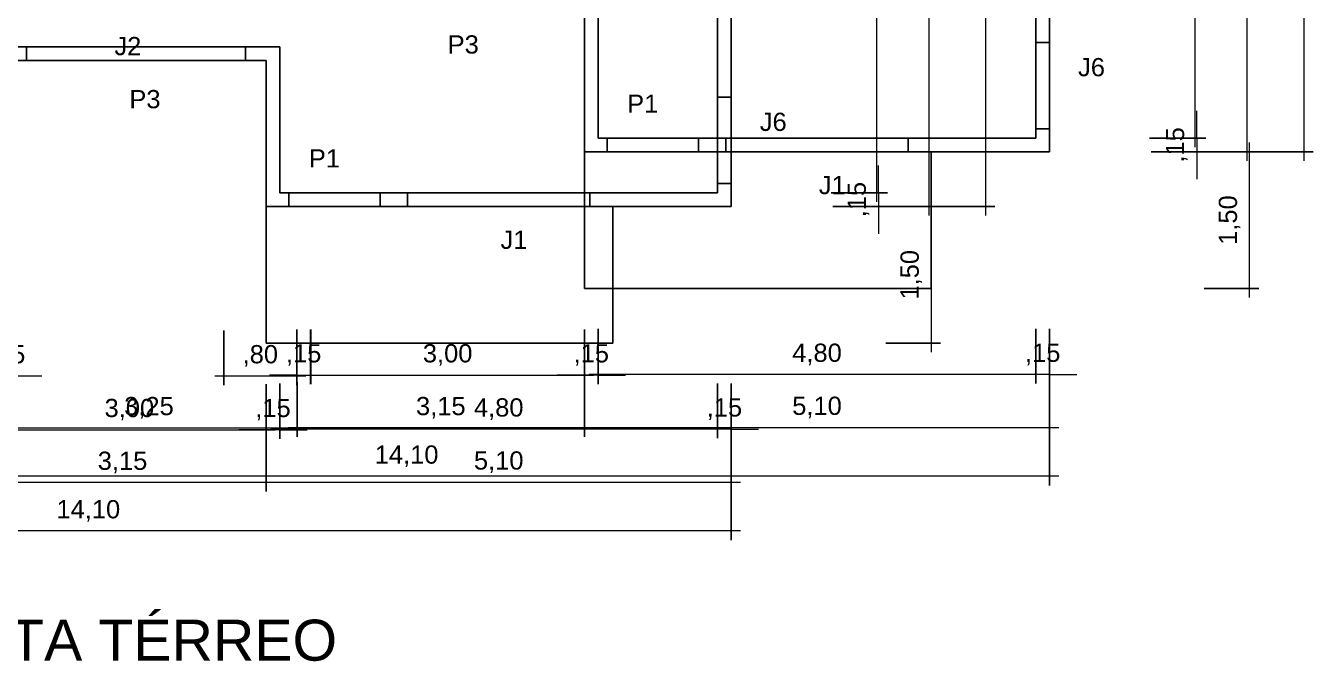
# Model space of a CAD drawing. Header units: metres. Extents: x -81278067020 to 164, y -22607194416 to 57.
# Drawn here: x -81278031.69238 to -81278031.67826, y -22607171.06216 to -22607171.05519 of the extents above; entities that cross this region are included whole.
import ezdxf
from ezdxf.enums import TextEntityAlignment as Align

# ---------------------------------------------------------------- set-up
doc = ezdxf.new("R2010")
doc.units = ezdxf.units.M
doc.header["$LTSCALE"] = 0.25
doc.linetypes.add('DIVIDE', pattern=[31.75, 12.7, -6.35, 0, -6.35, 0, -6.35])
for name, color, linetype in [('ARQ_ALV CT', 5, 'Continuous'), ('ARQ_PISO', 1, 'Continuous'), ('ARQ_PROJ SUP', 1, 'DIVIDE'), ('ARQ_SIMB 01', 1, 'Continuous'), ('SIMB_TXT', 1, 'Continuous')]:
    doc.layers.add(name, color=color, linetype=linetype)
doc.layers.add('ARQ_COTA_AZUL', color=5, linetype='Continuous', lineweight=20, true_color=0x0000ff)
doc.styles.add('cota', font='arial.ttf')
doc.styles.add('SIMB', font='arial.ttf')
doc.dimstyles.new('Info 01 - annot', dxfattribs={"dimtxt": 2, "dimasz": 3, "dimexe": 1, "dimexo": 1, "dimgap": 1, "dimtad": 1, "dimzin": 4, "dimtxsty": 'cota', "dimblk": 'DOTSMALL', "dimcen": 2, "dimdle": 1, "dimclrd": 256, "dimclre": 256, "dimclrt": 1, "dimazin": 2, "dimtfac": 0.09, "dimtix": 1, "dimtmove": 2, "dimatfit": 2, "dimfxl": 5, "dimfxlon": 1, "dimtolj": 1, "dimtzin": 4, "dimlwd": -1, "dimarcsym": 1})

# ---------------------------------------------------------------- blocks, each defined once
blk = doc.blocks.new('COD_ESQ')
at = {"layer": 'SIMB_TXT', "style": 'SIMB'}
blk.add_attdef('CDESQ', text='', height=2, dxfattribs=at).set_placement((0, 0), align=Align.MIDDLE_CENTER)
blk = doc.blocks.new('_DotSmall')
at = {"color": 0, "linetype": 'ByBlock', "const_width": 0.5}
blk.add_lwpolyline([(-0.0625, 0, 1), (0.0625, 0, 1)], format="xyb", close=True, dxfattribs=at)
blk = doc.blocks.new('*D229')
at = {"layer": 'ARQ_COTA_AZUL', "lineweight": -2, "transparency": 16777216}
for p, q in [((-81278067.052577, -22607194.435856), (-81278067.052577, -22607194.436456)), ((-81278067.038477, -22607194.435856), (-81278067.038477, -22607194.436456))]:
    blk.add_line(p, q, dxfattribs=at)
at = {"layer": 'ARQ_COTA_AZUL', "transparency": 16777216}
blk.add_line((-81278067.038377, -22607194.436356), (-81278067.052677, -22607194.436356), dxfattribs=at)
at = {"layer": 'ARQ_COTA_AZUL', "transparency": 16777216, "xscale": 0.3, "yscale": 0.3, "zscale": 0.3, "rotation": 180}
blk.add_blockref('_DotSmall', (-81278067052.576691, -22607194436.356159), dxfattribs=at)
at = {"layer": 'ARQ_COTA_AZUL', "transparency": 16777216, "xscale": 0.3, "yscale": 0.3, "zscale": 0.3}
blk.add_blockref('_DotSmall', (-81278067038.4767, -22607194436.356159), dxfattribs=at)
at = {"layer": 'ARQ_COTA_AZUL', "color": 1, "transparency": 16777216, "insert": (-81278067.045527, -22607194.436136), "char_height": 0.0002, "attachment_point": 5, "style": 'cota'}
blk.add_mtext('\\A1;14,10', dxfattribs=at)
blk = doc.blocks.new('*D232')
at = {"layer": 'ARQ_COTA_AZUL', "lineweight": -2, "transparency": 16777216}
for p, q in [((-81278067.046727, -22607194.435324), (-81278067.046727, -22607194.435924)), ((-81278067.043577, -22607194.435324), (-81278067.043577, -22607194.435924))]:
    blk.add_line(p, q, dxfattribs=at)
at = {"layer": 'ARQ_COTA_AZUL', "transparency": 16777216}
blk.add_line((-81278067.043477, -22607194.435824), (-81278067.046827, -22607194.435824), dxfattribs=at)
at = {"layer": 'ARQ_COTA_AZUL', "transparency": 16777216, "xscale": 0.3, "yscale": 0.3, "zscale": 0.3, "rotation": 180}
blk.add_blockref('_DotSmall', (-81278067046.7267, -22607194435.823841), dxfattribs=at)
at = {"layer": 'ARQ_COTA_AZUL', "transparency": 16777216, "xscale": 0.3, "yscale": 0.3, "zscale": 0.3}
blk.add_blockref('_DotSmall', (-81278067043.576691, -22607194435.823841), dxfattribs=at)
at = {"layer": 'ARQ_COTA_AZUL', "color": 1, "transparency": 16777216, "insert": (-81278067.045152, -22607194.435604), "char_height": 0.0002, "attachment_point": 5, "style": 'cota'}
blk.add_mtext('\\A1;3,15', dxfattribs=at)
blk = doc.blocks.new('*D233')
at = {"layer": 'ARQ_COTA_AZUL', "lineweight": -2, "transparency": 16777216}
for p, q in [((-81278067.043577, -22607194.435321), (-81278067.043577, -22607194.435921)), ((-81278067.038477, -22607194.435321), (-81278067.038477, -22607194.435921))]:
    blk.add_line(p, q, dxfattribs=at)
at = {"layer": 'ARQ_COTA_AZUL', "transparency": 16777216}
blk.add_line((-81278067.043677, -22607194.435821), (-81278067.038377, -22607194.435821), dxfattribs=at)
at = {"layer": 'ARQ_COTA_AZUL', "transparency": 16777216, "xscale": 0.3, "yscale": 0.3, "zscale": 0.3, "rotation": 180}
blk.add_blockref('_DotSmall', (-81278067043.576691, -22607194435.821461), dxfattribs=at)
at = {"layer": 'ARQ_COTA_AZUL', "transparency": 16777216, "xscale": 0.3, "yscale": 0.3, "zscale": 0.3}
blk.add_blockref('_DotSmall', (-81278067038.4767, -22607194435.821461), dxfattribs=at)
at = {"layer": 'ARQ_COTA_AZUL', "color": 1, "transparency": 16777216, "insert": (-81278067.041027, -22607194.435601), "char_height": 0.0002, "attachment_point": 5, "style": 'cota'}
blk.add_mtext('\\A1;5,10', dxfattribs=at)
blk = doc.blocks.new('*D234')
at = {"layer": 'ARQ_COTA_AZUL', "lineweight": -2, "transparency": 16777216}
for p, q in [((-81278067.038627, -22607194.434739), (-81278067.038627, -22607194.435339)), ((-81278067.038477, -22607194.434739), (-81278067.038477, -22607194.435339))]:
    blk.add_line(p, q, dxfattribs=at)
at = {"layer": 'ARQ_COTA_AZUL', "transparency": 16777216}
for p, q in [((-81278067.038627, -22607194.435239), (-81278067.038927, -22607194.435239)), ((-81278067.038477, -22607194.435239), (-81278067.038627, -22607194.435239)), ((-81278067.038477, -22607194.435239), (-81278067.038177, -22607194.435239))]:
    blk.add_line(p, q, dxfattribs=at)
at = {"layer": 'ARQ_COTA_AZUL', "transparency": 16777216, "xscale": 0.3, "yscale": 0.3, "zscale": 0.3}
blk.add_blockref('_DotSmall', (-81278067038.626694, -22607194435.238869), dxfattribs=at)
at = {"layer": 'ARQ_COTA_AZUL', "transparency": 16777216, "xscale": 0.3, "yscale": 0.3, "zscale": 0.3, "rotation": 180}
blk.add_blockref('_DotSmall', (-81278067038.4767, -22607194435.238869), dxfattribs=at)
at = {"layer": 'ARQ_COTA_AZUL', "color": 1, "transparency": 16777216, "insert": (-81278067.038552, -22607194.435019), "char_height": 0.0002, "attachment_point": 5, "style": 'cota'}
blk.add_mtext('\\A1;,15', dxfattribs=at)
blk = doc.blocks.new('*D235')
at = {"layer": 'ARQ_COTA_AZUL', "lineweight": -2, "transparency": 16777216}
for p, q in [((-81278067.043427, -22607194.434739), (-81278067.043427, -22607194.435339)), ((-81278067.038627, -22607194.434739), (-81278067.038627, -22607194.435339))]:
    blk.add_line(p, q, dxfattribs=at)
at = {"layer": 'ARQ_COTA_AZUL', "transparency": 16777216}
blk.add_line((-81278067.038527, -22607194.435239), (-81278067.043527, -22607194.435239), dxfattribs=at)
at = {"layer": 'ARQ_COTA_AZUL', "transparency": 16777216, "xscale": 0.3, "yscale": 0.3, "zscale": 0.3, "rotation": 180}
blk.add_blockref('_DotSmall', (-81278067043.426697, -22607194435.2388), dxfattribs=at)
at = {"layer": 'ARQ_COTA_AZUL', "transparency": 16777216, "xscale": 0.3, "yscale": 0.3, "zscale": 0.3}
blk.add_blockref('_DotSmall', (-81278067038.626694, -22607194435.2388), dxfattribs=at)
at = {"layer": 'ARQ_COTA_AZUL', "color": 1, "transparency": 16777216, "insert": (-81278067.041027, -22607194.435019), "char_height": 0.0002, "attachment_point": 5, "style": 'cota'}
blk.add_mtext('\\A1;4,80', dxfattribs=at)
blk = doc.blocks.new('*D236')
at = {"layer": 'ARQ_COTA_AZUL', "lineweight": -2, "transparency": 16777216}
for p, q in [((-81278067.043577, -22607194.434746), (-81278067.043577, -22607194.435346)), ((-81278067.043427, -22607194.434746), (-81278067.043427, -22607194.435346))]:
    blk.add_line(p, q, dxfattribs=at)
at = {"layer": 'ARQ_COTA_AZUL', "transparency": 16777216}
for p, q in [((-81278067.043577, -22607194.435246), (-81278067.043877, -22607194.435246)), ((-81278067.043427, -22607194.435246), (-81278067.043577, -22607194.435246)), ((-81278067.043427, -22607194.435246), (-81278067.043127, -22607194.435246))]:
    blk.add_line(p, q, dxfattribs=at)
at = {"layer": 'ARQ_COTA_AZUL', "transparency": 16777216, "xscale": 0.3, "yscale": 0.3, "zscale": 0.3}
blk.add_blockref('_DotSmall', (-81278067043.576691, -22607194435.245689), dxfattribs=at)
at = {"layer": 'ARQ_COTA_AZUL', "transparency": 16777216, "xscale": 0.3, "yscale": 0.3, "zscale": 0.3, "rotation": 180}
blk.add_blockref('_DotSmall', (-81278067043.426697, -22607194435.245689), dxfattribs=at)
at = {"layer": 'ARQ_COTA_AZUL', "color": 1, "transparency": 16777216, "insert": (-81278067.043502, -22607194.435025), "char_height": 0.0002, "attachment_point": 5, "style": 'cota'}
blk.add_mtext('\\A1;,15', dxfattribs=at)
blk = doc.blocks.new('*D237')
at = {"layer": 'ARQ_COTA_AZUL', "lineweight": -2, "transparency": 16777216}
for p, q in [((-81278067.046577, -22607194.434746), (-81278067.046577, -22607194.435346)), ((-81278067.043577, -22607194.434746), (-81278067.043577, -22607194.435346))]:
    blk.add_line(p, q, dxfattribs=at)
at = {"layer": 'ARQ_COTA_AZUL', "transparency": 16777216}
blk.add_line((-81278067.046677, -22607194.435246), (-81278067.043477, -22607194.435246), dxfattribs=at)
at = {"layer": 'ARQ_COTA_AZUL', "transparency": 16777216, "xscale": 0.3, "yscale": 0.3, "zscale": 0.3, "rotation": 180}
blk.add_blockref('_DotSmall', (-81278067046.576691, -22607194435.245689), dxfattribs=at)
at = {"layer": 'ARQ_COTA_AZUL', "transparency": 16777216, "xscale": 0.3, "yscale": 0.3, "zscale": 0.3}
blk.add_blockref('_DotSmall', (-81278067043.576691, -22607194435.245689), dxfattribs=at)
at = {"layer": 'ARQ_COTA_AZUL', "color": 1, "transparency": 16777216, "insert": (-81278067.045077, -22607194.435025), "char_height": 0.0002, "attachment_point": 5, "style": 'cota'}
blk.add_mtext('\\A1;3,00', dxfattribs=at)
blk = doc.blocks.new('*D242')
at = {"layer": 'ARQ_COTA_AZUL', "lineweight": -2, "transparency": 16777216}
for p, q in [((-81278067.036783, -22607194.432795), (-81278067.036183, -22607194.432795)), ((-81278067.036783, -22607194.434295), (-81278067.036183, -22607194.434295))]:
    blk.add_line(p, q, dxfattribs=at)
at = {"layer": 'ARQ_COTA_AZUL', "transparency": 16777216}
blk.add_line((-81278067.036283, -22607194.434395), (-81278067.036283, -22607194.432695), dxfattribs=at)
at = {"layer": 'ARQ_COTA_AZUL', "transparency": 16777216, "xscale": 0.3, "yscale": 0.3, "zscale": 0.3}
for p, rotation in [((-81278067036.283279, -22607194432.795231), 90), ((-81278067036.283279, -22607194434.295231), 270)]:
    blk.add_blockref('_DotSmall', p, dxfattribs=dict(at, rotation=rotation))
at = {"layer": 'ARQ_COTA_AZUL', "color": 1, "transparency": 16777216, "insert": (-81278067.036503, -22607194.433545), "char_height": 0.0002, "attachment_point": 5, "rotation": 90, "style": 'cota'}
blk.add_mtext('\\A1;1,50', dxfattribs=at)
blk = doc.blocks.new('*D243')
at = {"layer": 'ARQ_COTA_AZUL', "transparency": 16777216}
blk.add_line((-81278067.035686, -22607194.432895), (-81278067.035686, -22607194.424045), dxfattribs=at)
at = {"layer": 'ARQ_COTA_AZUL', "lineweight": -2, "transparency": 16777216}
for p, q in [((-81278067.036186, -22607194.424145), (-81278067.035586, -22607194.424145)), ((-81278067.036186, -22607194.432795), (-81278067.035586, -22607194.432795))]:
    blk.add_line(p, q, dxfattribs=at)
at = {"layer": 'ARQ_COTA_AZUL', "transparency": 16777216, "xscale": 0.3, "yscale": 0.3, "zscale": 0.3}
for p, rotation in [((-81278067035.685699, -22607194424.145229), 90), ((-81278067035.685699, -22607194432.795231), 270)]:
    blk.add_blockref('_DotSmall', p, dxfattribs=dict(at, rotation=rotation))
at = {"layer": 'ARQ_COTA_AZUL', "color": 1, "transparency": 16777216, "insert": (-81278067.035906, -22607194.42847), "char_height": 0.0002, "attachment_point": 5, "rotation": 90, "style": 'cota'}
blk.add_mtext('\\A1;8,65', dxfattribs=at)
blk = doc.blocks.new('*D244')
at = {"layer": 'ARQ_COTA_AZUL', "transparency": 16777216}
blk.add_line((-81278067.036309, -22607194.432895), (-81278067.036309, -22607194.427995), dxfattribs=at)
at = {"layer": 'ARQ_COTA_AZUL', "lineweight": -2, "transparency": 16777216}
for p, q in [((-81278067.036809, -22607194.428095), (-81278067.036209, -22607194.428095)), ((-81278067.036809, -22607194.432795), (-81278067.036209, -22607194.432795))]:
    blk.add_line(p, q, dxfattribs=at)
at = {"layer": 'ARQ_COTA_AZUL', "transparency": 16777216, "xscale": 0.3, "yscale": 0.3, "zscale": 0.3}
for p, rotation in [((-81278067036.30928, -22607194428.09523), 90), ((-81278067036.30928, -22607194432.795231), 270)]:
    blk.add_blockref('_DotSmall', p, dxfattribs=dict(at, rotation=rotation))
at = {"layer": 'ARQ_COTA_AZUL', "color": 1, "transparency": 16777216, "insert": (-81278067.036529, -22607194.430445), "char_height": 0.0002, "attachment_point": 5, "rotation": 90, "style": 'cota'}
blk.add_mtext('\\A1;4,70', dxfattribs=at)
blk = doc.blocks.new('*D246')
at = {"layer": 'ARQ_COTA_AZUL', "transparency": 16777216}
for p, q in [((-81278067.036863, -22607194.432645), (-81278067.036863, -22607194.432345)), ((-81278067.036863, -22607194.432645), (-81278067.036863, -22607194.432795)), ((-81278067.036863, -22607194.432795), (-81278067.036863, -22607194.433095))]:
    blk.add_line(p, q, dxfattribs=at)
at = {"layer": 'ARQ_COTA_AZUL', "lineweight": -2, "transparency": 16777216}
for p, q in [((-81278067.037363, -22607194.432645), (-81278067.036763, -22607194.432645)), ((-81278067.037363, -22607194.432795), (-81278067.036763, -22607194.432795))]:
    blk.add_line(p, q, dxfattribs=at)
at = {"layer": 'ARQ_COTA_AZUL', "transparency": 16777216, "xscale": 0.3, "yscale": 0.3, "zscale": 0.3}
for p, rotation in [((-81278067036.86319, -22607194432.645229), 270), ((-81278067036.86319, -22607194432.795231), 90)]:
    blk.add_blockref('_DotSmall', p, dxfattribs=dict(at, rotation=rotation))
at = {"layer": 'ARQ_COTA_AZUL', "color": 1, "transparency": 16777216, "insert": (-81278067.037083, -22607194.43272), "char_height": 0.0002, "attachment_point": 5, "rotation": 90, "style": 'cota'}
blk.add_mtext('\\A1;,15', dxfattribs=at)
blk = doc.blocks.new('*D247')
at = {"layer": 'ARQ_COTA_AZUL', "lineweight": -2, "transparency": 16777216}
for p, q in [((-81278067.037382, -22607194.428245), (-81278067.036782, -22607194.428245)), ((-81278067.037382, -22607194.432645), (-81278067.036782, -22607194.432645))]:
    blk.add_line(p, q, dxfattribs=at)
at = {"layer": 'ARQ_COTA_AZUL', "transparency": 16777216}
blk.add_line((-81278067.036882, -22607194.432745), (-81278067.036882, -22607194.428145), dxfattribs=at)
at = {"layer": 'ARQ_COTA_AZUL', "transparency": 16777216, "xscale": 0.3, "yscale": 0.3, "zscale": 0.3}
for p, rotation in [((-81278067036.882446, -22607194428.245232), 90), ((-81278067036.882446, -22607194432.645229), 270)]:
    blk.add_blockref('_DotSmall', p, dxfattribs=dict(at, rotation=rotation))
at = {"layer": 'ARQ_COTA_AZUL', "color": 1, "transparency": 16777216, "insert": (-81278067.037103, -22607194.430445), "char_height": 0.0002, "attachment_point": 5, "rotation": 90, "style": 'cota'}
blk.add_mtext('\\A1;4,40', dxfattribs=at)
blk = doc.blocks.new('*D285')
at = {"layer": 'ARQ_COTA_AZUL', "lineweight": -2, "transparency": 16777216}
for p, q in [((-81278067.049087, -22607194.435256), (-81278067.049087, -22607194.435856)), ((-81278067.034987, -22607194.435256), (-81278067.034987, -22607194.435856))]:
    blk.add_line(p, q, dxfattribs=at)
at = {"layer": 'ARQ_COTA_AZUL', "transparency": 16777216}
blk.add_line((-81278067.034887, -22607194.435756), (-81278067.049187, -22607194.435756), dxfattribs=at)
at = {"layer": 'ARQ_COTA_AZUL', "transparency": 16777216, "xscale": 0.3, "yscale": 0.3, "zscale": 0.3, "rotation": 180}
blk.add_blockref('_DotSmall', (-81278067049.086655, -22607194435.756161), dxfattribs=at)
at = {"layer": 'ARQ_COTA_AZUL', "transparency": 16777216, "xscale": 0.3, "yscale": 0.3, "zscale": 0.3}
blk.add_blockref('_DotSmall', (-81278067034.986664, -22607194435.756161), dxfattribs=at)
at = {"layer": 'ARQ_COTA_AZUL', "color": 1, "transparency": 16777216, "insert": (-81278067.042037, -22607194.435536), "char_height": 0.0002, "attachment_point": 5, "style": 'cota'}
blk.add_mtext('\\A1;14,10', dxfattribs=at)
blk = doc.blocks.new('*D287')
at = {"layer": 'ARQ_COTA_AZUL', "lineweight": -2, "transparency": 16777216}
for p, q in [((-81278067.046487, -22607194.434724), (-81278067.046487, -22607194.435324)), ((-81278067.043237, -22607194.434724), (-81278067.043237, -22607194.435324))]:
    blk.add_line(p, q, dxfattribs=at)
at = {"layer": 'ARQ_COTA_AZUL', "transparency": 16777216}
blk.add_line((-81278067.046587, -22607194.435224), (-81278067.043137, -22607194.435224), dxfattribs=at)
at = {"layer": 'ARQ_COTA_AZUL', "transparency": 16777216, "xscale": 0.3, "yscale": 0.3, "zscale": 0.3, "rotation": 180}
blk.add_blockref('_DotSmall', (-81278067046.486664, -22607194435.22385), dxfattribs=at)
at = {"layer": 'ARQ_COTA_AZUL', "transparency": 16777216, "xscale": 0.3, "yscale": 0.3, "zscale": 0.3}
blk.add_blockref('_DotSmall', (-81278067043.236664, -22607194435.22385), dxfattribs=at)
at = {"layer": 'ARQ_COTA_AZUL', "color": 1, "transparency": 16777216, "insert": (-81278067.044862, -22607194.435004), "char_height": 0.0002, "attachment_point": 5, "style": 'cota'}
blk.add_mtext('\\A1;3,25', dxfattribs=at)
blk = doc.blocks.new('*D288')
at = {"layer": 'ARQ_COTA_AZUL', "lineweight": -2, "transparency": 16777216}
for p, q in [((-81278067.043237, -22607194.434724), (-81278067.043237, -22607194.435324)), ((-81278067.040087, -22607194.434724), (-81278067.040087, -22607194.435324))]:
    blk.add_line(p, q, dxfattribs=at)
at = {"layer": 'ARQ_COTA_AZUL', "transparency": 16777216}
blk.add_line((-81278067.039987, -22607194.435224), (-81278067.043337, -22607194.435224), dxfattribs=at)
at = {"layer": 'ARQ_COTA_AZUL', "transparency": 16777216, "xscale": 0.3, "yscale": 0.3, "zscale": 0.3, "rotation": 180}
blk.add_blockref('_DotSmall', (-81278067043.236664, -22607194435.22385), dxfattribs=at)
at = {"layer": 'ARQ_COTA_AZUL', "transparency": 16777216, "xscale": 0.3, "yscale": 0.3, "zscale": 0.3}
blk.add_blockref('_DotSmall', (-81278067040.086655, -22607194435.22385), dxfattribs=at)
at = {"layer": 'ARQ_COTA_AZUL', "color": 1, "transparency": 16777216, "insert": (-81278067.041662, -22607194.435004), "char_height": 0.0002, "attachment_point": 5, "style": 'cota'}
blk.add_mtext('\\A1;3,15', dxfattribs=at)
blk = doc.blocks.new('*D289')
at = {"layer": 'ARQ_COTA_AZUL', "lineweight": -2, "transparency": 16777216}
for p, q in [((-81278067.040087, -22607194.434721), (-81278067.040087, -22607194.435321)), ((-81278067.034987, -22607194.434721), (-81278067.034987, -22607194.435321))]:
    blk.add_line(p, q, dxfattribs=at)
at = {"layer": 'ARQ_COTA_AZUL', "transparency": 16777216}
blk.add_line((-81278067.040187, -22607194.435221), (-81278067.034887, -22607194.435221), dxfattribs=at)
at = {"layer": 'ARQ_COTA_AZUL', "transparency": 16777216, "xscale": 0.3, "yscale": 0.3, "zscale": 0.3, "rotation": 180}
blk.add_blockref('_DotSmall', (-81278067040.086655, -22607194435.22147), dxfattribs=at)
at = {"layer": 'ARQ_COTA_AZUL', "transparency": 16777216, "xscale": 0.3, "yscale": 0.3, "zscale": 0.3}
blk.add_blockref('_DotSmall', (-81278067034.986664, -22607194435.22147), dxfattribs=at)
at = {"layer": 'ARQ_COTA_AZUL', "color": 1, "transparency": 16777216, "insert": (-81278067.037537, -22607194.435001), "char_height": 0.0002, "attachment_point": 5, "style": 'cota'}
blk.add_mtext('\\A1;5,10', dxfattribs=at)
blk = doc.blocks.new('*D290')
at = {"layer": 'ARQ_COTA_AZUL', "lineweight": -2, "transparency": 16777216}
for p, q in [((-81278067.035137, -22607194.434139), (-81278067.035137, -22607194.434739)), ((-81278067.034987, -22607194.434139), (-81278067.034987, -22607194.434739))]:
    blk.add_line(p, q, dxfattribs=at)
at = {"layer": 'ARQ_COTA_AZUL', "transparency": 16777216}
for p, q in [((-81278067.035137, -22607194.434639), (-81278067.035437, -22607194.434639)), ((-81278067.034987, -22607194.434639), (-81278067.035137, -22607194.434639)), ((-81278067.034987, -22607194.434639), (-81278067.034687, -22607194.434639))]:
    blk.add_line(p, q, dxfattribs=at)
at = {"layer": 'ARQ_COTA_AZUL', "transparency": 16777216, "xscale": 0.3, "yscale": 0.3, "zscale": 0.3}
blk.add_blockref('_DotSmall', (-81278067035.136658, -22607194434.63887), dxfattribs=at)
at = {"layer": 'ARQ_COTA_AZUL', "transparency": 16777216, "xscale": 0.3, "yscale": 0.3, "zscale": 0.3, "rotation": 180}
blk.add_blockref('_DotSmall', (-81278067034.986664, -22607194434.63887), dxfattribs=at)
at = {"layer": 'ARQ_COTA_AZUL', "color": 1, "transparency": 16777216, "insert": (-81278067.035062, -22607194.434419), "char_height": 0.0002, "attachment_point": 5, "style": 'cota'}
blk.add_mtext('\\A1;,15', dxfattribs=at)
blk = doc.blocks.new('*D291')
at = {"layer": 'ARQ_COTA_AZUL', "lineweight": -2, "transparency": 16777216}
for p, q in [((-81278067.039937, -22607194.434139), (-81278067.039937, -22607194.434739)), ((-81278067.035137, -22607194.434139), (-81278067.035137, -22607194.434739))]:
    blk.add_line(p, q, dxfattribs=at)
at = {"layer": 'ARQ_COTA_AZUL', "transparency": 16777216}
blk.add_line((-81278067.035037, -22607194.434639), (-81278067.040037, -22607194.434639), dxfattribs=at)
at = {"layer": 'ARQ_COTA_AZUL', "transparency": 16777216, "xscale": 0.3, "yscale": 0.3, "zscale": 0.3, "rotation": 180}
blk.add_blockref('_DotSmall', (-81278067039.936661, -22607194434.638809), dxfattribs=at)
at = {"layer": 'ARQ_COTA_AZUL', "transparency": 16777216, "xscale": 0.3, "yscale": 0.3, "zscale": 0.3}
blk.add_blockref('_DotSmall', (-81278067035.136658, -22607194434.638809), dxfattribs=at)
at = {"layer": 'ARQ_COTA_AZUL', "color": 1, "transparency": 16777216, "insert": (-81278067.037537, -22607194.434419), "char_height": 0.0002, "attachment_point": 5, "style": 'cota'}
blk.add_mtext('\\A1;4,80', dxfattribs=at)
blk = doc.blocks.new('*D292')
at = {"layer": 'ARQ_COTA_AZUL', "lineweight": -2, "transparency": 16777216}
for p, q in [((-81278067.040087, -22607194.434146), (-81278067.040087, -22607194.434746)), ((-81278067.039937, -22607194.434146), (-81278067.039937, -22607194.434746))]:
    blk.add_line(p, q, dxfattribs=at)
at = {"layer": 'ARQ_COTA_AZUL', "transparency": 16777216}
for p, q in [((-81278067.040087, -22607194.434646), (-81278067.040387, -22607194.434646)), ((-81278067.039937, -22607194.434646), (-81278067.040087, -22607194.434646)), ((-81278067.039937, -22607194.434646), (-81278067.039637, -22607194.434646))]:
    blk.add_line(p, q, dxfattribs=at)
at = {"layer": 'ARQ_COTA_AZUL', "transparency": 16777216, "xscale": 0.3, "yscale": 0.3, "zscale": 0.3}
blk.add_blockref('_DotSmall', (-81278067040.086655, -22607194434.645691), dxfattribs=at)
at = {"layer": 'ARQ_COTA_AZUL', "transparency": 16777216, "xscale": 0.3, "yscale": 0.3, "zscale": 0.3, "rotation": 180}
blk.add_blockref('_DotSmall', (-81278067039.936661, -22607194434.645691), dxfattribs=at)
at = {"layer": 'ARQ_COTA_AZUL', "color": 1, "transparency": 16777216, "insert": (-81278067.040012, -22607194.434425), "char_height": 0.0002, "attachment_point": 5, "style": 'cota'}
blk.add_mtext('\\A1;,15', dxfattribs=at)
blk = doc.blocks.new('*D293')
at = {"layer": 'ARQ_COTA_AZUL', "lineweight": -2, "transparency": 16777216}
for p, q in [((-81278067.043087, -22607194.434146), (-81278067.043087, -22607194.434746)), ((-81278067.040087, -22607194.434146), (-81278067.040087, -22607194.434746))]:
    blk.add_line(p, q, dxfattribs=at)
at = {"layer": 'ARQ_COTA_AZUL', "transparency": 16777216}
blk.add_line((-81278067.043187, -22607194.434646), (-81278067.039987, -22607194.434646), dxfattribs=at)
at = {"layer": 'ARQ_COTA_AZUL', "transparency": 16777216, "xscale": 0.3, "yscale": 0.3, "zscale": 0.3, "rotation": 180}
blk.add_blockref('_DotSmall', (-81278067043.086655, -22607194434.645691), dxfattribs=at)
at = {"layer": 'ARQ_COTA_AZUL', "transparency": 16777216, "xscale": 0.3, "yscale": 0.3, "zscale": 0.3}
blk.add_blockref('_DotSmall', (-81278067040.086655, -22607194434.645691), dxfattribs=at)
at = {"layer": 'ARQ_COTA_AZUL', "color": 1, "transparency": 16777216, "insert": (-81278067.041587, -22607194.434425), "char_height": 0.0002, "attachment_point": 5, "style": 'cota'}
blk.add_mtext('\\A1;3,00', dxfattribs=at)
blk = doc.blocks.new('*D294')
at = {"layer": 'ARQ_COTA_AZUL', "lineweight": -2, "transparency": 16777216}
for p, q in [((-81278067.043241, -22607194.434146), (-81278067.043241, -22607194.434746)), ((-81278067.043091, -22607194.434146), (-81278067.043091, -22607194.434746))]:
    blk.add_line(p, q, dxfattribs=at)
at = {"layer": 'ARQ_COTA_AZUL', "transparency": 16777216}
for p, q in [((-81278067.043241, -22607194.434646), (-81278067.043541, -22607194.434646)), ((-81278067.043241, -22607194.434646), (-81278067.043091, -22607194.434646)), ((-81278067.043091, -22607194.434646), (-81278067.042791, -22607194.434646))]:
    blk.add_line(p, q, dxfattribs=at)
at = {"layer": 'ARQ_COTA_AZUL', "transparency": 16777216, "xscale": 0.3, "yscale": 0.3, "zscale": 0.3}
blk.add_blockref('_DotSmall', (-81278067043.241043, -22607194434.645691), dxfattribs=at)
at = {"layer": 'ARQ_COTA_AZUL', "transparency": 16777216, "xscale": 0.3, "yscale": 0.3, "zscale": 0.3, "rotation": 180}
blk.add_blockref('_DotSmall', (-81278067043.091034, -22607194434.645691), dxfattribs=at)
at = {"layer": 'ARQ_COTA_AZUL', "color": 1, "transparency": 16777216, "insert": (-81278067.043166, -22607194.434425), "char_height": 0.0002, "attachment_point": 5, "style": 'cota'}
blk.add_mtext('\\A1;,15', dxfattribs=at)
blk = doc.blocks.new('*D295')
at = {"layer": 'ARQ_COTA_AZUL', "lineweight": -2, "transparency": 16777216}
for p, q in [((-81278067.044041, -22607194.434155), (-81278067.044041, -22607194.434755)), ((-81278067.043241, -22607194.434155), (-81278067.043241, -22607194.434755))]:
    blk.add_line(p, q, dxfattribs=at)
at = {"layer": 'ARQ_COTA_AZUL', "transparency": 16777216}
blk.add_line((-81278067.044141, -22607194.434655), (-81278067.043141, -22607194.434655), dxfattribs=at)
at = {"layer": 'ARQ_COTA_AZUL', "transparency": 16777216, "xscale": 0.3, "yscale": 0.3, "zscale": 0.3, "rotation": 180}
blk.add_blockref('_DotSmall', (-81278067044.041046, -22607194434.655361), dxfattribs=at)
at = {"layer": 'ARQ_COTA_AZUL', "transparency": 16777216, "xscale": 0.3, "yscale": 0.3, "zscale": 0.3}
blk.add_blockref('_DotSmall', (-81278067043.241043, -22607194434.655361), dxfattribs=at)
at = {"layer": 'ARQ_COTA_AZUL', "color": 1, "transparency": 16777216, "insert": (-81278067.043641, -22607194.434435), "char_height": 0.0002, "attachment_point": 5, "style": 'cota'}
blk.add_mtext('\\A1;,80', dxfattribs=at)
blk = doc.blocks.new('*D296')
at = {"layer": 'ARQ_COTA_AZUL', "lineweight": -2, "transparency": 16777216}
for p, q in [((-81278067.046487, -22607194.434155), (-81278067.046487, -22607194.434755)), ((-81278067.046337, -22607194.434155), (-81278067.046337, -22607194.434755))]:
    blk.add_line(p, q, dxfattribs=at)
at = {"layer": 'ARQ_COTA_AZUL', "transparency": 16777216}
for p, q in [((-81278067.046487, -22607194.434655), (-81278067.046787, -22607194.434655)), ((-81278067.046487, -22607194.434655), (-81278067.046337, -22607194.434655)), ((-81278067.046337, -22607194.434655), (-81278067.046037, -22607194.434655))]:
    blk.add_line(p, q, dxfattribs=at)
at = {"layer": 'ARQ_COTA_AZUL', "transparency": 16777216, "xscale": 0.3, "yscale": 0.3, "zscale": 0.3}
blk.add_blockref('_DotSmall', (-81278067046.486664, -22607194434.65535), dxfattribs=at)
at = {"layer": 'ARQ_COTA_AZUL', "transparency": 16777216, "xscale": 0.3, "yscale": 0.3, "zscale": 0.3, "rotation": 180}
blk.add_blockref('_DotSmall', (-81278067046.336655, -22607194434.65535), dxfattribs=at)
at = {"layer": 'ARQ_COTA_AZUL', "color": 1, "transparency": 16777216, "insert": (-81278067.046412, -22607194.434435), "char_height": 0.0002, "attachment_point": 5, "style": 'cota'}
blk.add_mtext('\\A1;,15', dxfattribs=at)
blk = doc.blocks.new('*D298')
at = {"layer": 'ARQ_COTA_AZUL', "transparency": 16777216}
blk.add_line((-81278067.032793, -22607194.433795), (-81278067.032793, -22607194.432095), dxfattribs=at)
at = {"layer": 'ARQ_COTA_AZUL', "lineweight": -2, "transparency": 16777216}
for p, q in [((-81278067.033293, -22607194.432195), (-81278067.032693, -22607194.432195)), ((-81278067.033293, -22607194.433695), (-81278067.032693, -22607194.433695))]:
    blk.add_line(p, q, dxfattribs=at)
at = {"layer": 'ARQ_COTA_AZUL', "transparency": 16777216, "xscale": 0.3, "yscale": 0.3, "zscale": 0.3}
for p, rotation in [((-81278067032.793243, -22607194432.195229), 90), ((-81278067032.793243, -22607194433.695229), 270)]:
    blk.add_blockref('_DotSmall', p, dxfattribs=dict(at, rotation=rotation))
at = {"layer": 'ARQ_COTA_AZUL', "color": 1, "transparency": 16777216, "insert": (-81278067.033013, -22607194.432945), "char_height": 0.0002, "attachment_point": 5, "rotation": 90, "style": 'cota'}
blk.add_mtext('\\A1;1,50', dxfattribs=at)
blk = doc.blocks.new('*D311')
at = {"layer": 'ARQ_COTA_AZUL', "transparency": 16777216}
blk.add_line((-81278067.032196, -22607194.432295), (-81278067.032196, -22607194.423445), dxfattribs=at)
at = {"layer": 'ARQ_COTA_AZUL', "lineweight": -2, "transparency": 16777216}
for p, q in [((-81278067.032696, -22607194.423545), (-81278067.032096, -22607194.423545)), ((-81278067.032696, -22607194.432195), (-81278067.032096, -22607194.432195))]:
    blk.add_line(p, q, dxfattribs=at)
at = {"layer": 'ARQ_COTA_AZUL', "transparency": 16777216, "xscale": 0.3, "yscale": 0.3, "zscale": 0.3}
for p, rotation in [((-81278067032.195663, -22607194423.545231), 90), ((-81278067032.195663, -22607194432.195229), 270)]:
    blk.add_blockref('_DotSmall', p, dxfattribs=dict(at, rotation=rotation))
at = {"layer": 'ARQ_COTA_AZUL', "color": 1, "transparency": 16777216, "insert": (-81278067.032416, -22607194.42787), "char_height": 0.0002, "attachment_point": 5, "rotation": 90, "style": 'cota'}
blk.add_mtext('\\A1;8,65', dxfattribs=at)
blk = doc.blocks.new('*D312')
at = {"layer": 'ARQ_COTA_AZUL', "transparency": 16777216}
blk.add_line((-81278067.032819, -22607194.432295), (-81278067.032819, -22607194.427395), dxfattribs=at)
at = {"layer": 'ARQ_COTA_AZUL', "lineweight": -2, "transparency": 16777216}
for p, q in [((-81278067.033319, -22607194.427495), (-81278067.032719, -22607194.427495)), ((-81278067.033319, -22607194.432195), (-81278067.032719, -22607194.432195))]:
    blk.add_line(p, q, dxfattribs=at)
at = {"layer": 'ARQ_COTA_AZUL', "transparency": 16777216, "xscale": 0.3, "yscale": 0.3, "zscale": 0.3}
for p, rotation in [((-81278067032.819244, -22607194427.495232), 90), ((-81278067032.819244, -22607194432.195229), 270)]:
    blk.add_blockref('_DotSmall', p, dxfattribs=dict(at, rotation=rotation))
at = {"layer": 'ARQ_COTA_AZUL', "color": 1, "transparency": 16777216, "insert": (-81278067.033039, -22607194.429845), "char_height": 0.0002, "attachment_point": 5, "rotation": 90, "style": 'cota'}
blk.add_mtext('\\A1;4,70', dxfattribs=at)
blk = doc.blocks.new('*D314')
at = {"layer": 'ARQ_COTA_AZUL', "transparency": 16777216}
for p, q in [((-81278067.033373, -22607194.432045), (-81278067.033373, -22607194.431745)), ((-81278067.033373, -22607194.432045), (-81278067.033373, -22607194.432195)), ((-81278067.033373, -22607194.432195), (-81278067.033373, -22607194.432495))]:
    blk.add_line(p, q, dxfattribs=at)
at = {"layer": 'ARQ_COTA_AZUL', "lineweight": -2, "transparency": 16777216}
for p, q in [((-81278067.033873, -22607194.432045), (-81278067.033273, -22607194.432045)), ((-81278067.033873, -22607194.432195), (-81278067.033273, -22607194.432195))]:
    blk.add_line(p, q, dxfattribs=at)
at = {"layer": 'ARQ_COTA_AZUL', "transparency": 16777216, "xscale": 0.3, "yscale": 0.3, "zscale": 0.3}
for p, rotation in [((-81278067033.373154, -22607194432.045231), 270), ((-81278067033.373154, -22607194432.195229), 90)]:
    blk.add_blockref('_DotSmall', p, dxfattribs=dict(at, rotation=rotation))
at = {"layer": 'ARQ_COTA_AZUL', "color": 1, "transparency": 16777216, "insert": (-81278067.033593, -22607194.43212), "char_height": 0.0002, "attachment_point": 5, "rotation": 90, "style": 'cota'}
blk.add_mtext('\\A1;,15', dxfattribs=at)
blk = doc.blocks.new('*D315')
at = {"layer": 'ARQ_COTA_AZUL', "transparency": 16777216}
blk.add_line((-81278067.033392, -22607194.432145), (-81278067.033392, -22607194.427545), dxfattribs=at)
at = {"layer": 'ARQ_COTA_AZUL', "lineweight": -2, "transparency": 16777216}
for p, q in [((-81278067.033892, -22607194.427645), (-81278067.033292, -22607194.427645)), ((-81278067.033892, -22607194.432045), (-81278067.033292, -22607194.432045))]:
    blk.add_line(p, q, dxfattribs=at)
at = {"layer": 'ARQ_COTA_AZUL', "transparency": 16777216, "xscale": 0.3, "yscale": 0.3, "zscale": 0.3}
for p, rotation in [((-81278067033.39241, -22607194427.645229), 90), ((-81278067033.39241, -22607194432.045231), 270)]:
    blk.add_blockref('_DotSmall', p, dxfattribs=dict(at, rotation=rotation))
at = {"layer": 'ARQ_COTA_AZUL', "color": 1, "transparency": 16777216, "insert": (-81278067.033613, -22607194.429845), "char_height": 0.0002, "attachment_point": 5, "rotation": 90, "style": 'cota'}
blk.add_mtext('\\A1;4,40', dxfattribs=at)
blk = doc.blocks.new('TITULO')
at = {"layer": 'SIMB_TXT', "style": 'SIMB'}
blk.add_attdef('TITULO_DO_DESENHO', text='', height=4.5, dxfattribs=at).set_placement((10.02237, 1), align=Align.BOTTOM_LEFT)
blk.add_attdef('NUM', text='', height=4.5, dxfattribs=at).set_placement((0, 0), align=Align.MIDDLE_CENTER)
blk.add_attdef('ESCALA', (21.30387, -4.58247), '', height=2, dxfattribs=at)
blk = doc.blocks.new('blocos_diversos')
at = {"layer": 'ARQ_ALV CT'}
for p, q in [((-81278067.034987, -22607194.432195), (-81278067.034987, -22607194.427495)), ((-81278067.035137, -22607194.432045), (-81278067.035137, -22607194.427645)), ((-81278067.038477, -22607194.432795), (-81278067.038477, -22607194.428095)), ((-81278067.038627, -22607194.432645), (-81278067.038627, -22607194.428245)), ((-81278067.039937, -22607194.432045), (-81278067.039937, -22607194.430445)), ((-81278067.040087, -22607194.432195), (-81278067.040087, -22607194.430595)), ((-81278067.043427, -22607194.431045), (-81278067.049827, -22607194.431045)), ((-81278067.043804, -22607194.431045), (-81278067.046204, -22607194.431045)), ((-81278067.046204, -22607194.431045), (-81278067.046204, -22607194.431195)), ((-81278067.043804, -22607194.431195), (-81278067.043804, -22607194.431045)), ((-81278067.043427, -22607194.432645), (-81278067.043427, -22607194.431045)), ((-81278067.035137, -22607194.430995), (-81278067.034987, -22607194.430995)), ((-81278067.043577, -22607194.431195), (-81278067.049977, -22607194.431195)), ((-81278067.046204, -22607194.431195), (-81278067.043804, -22607194.431195)), ((-81278067.043577, -22607194.432795), (-81278067.043577, -22607194.431195)), ((-81278067.038627, -22607194.431595), (-81278067.038477, -22607194.431595)), ((-81278067.035137, -22607194.431945), (-81278067.034987, -22607194.431945)), ((-81278067.039837, -22607194.432045), (-81278067.039937, -22607194.432045)), ((-81278067.039837, -22607194.432045), (-81278067.039837, -22607194.432195)), ((-81278067.039837, -22607194.432045), (-81278067.039807, -22607194.432045)), ((-81278067.039837, -22607194.432045), (-81278067.039807, -22607194.432045)), ((-81278067.035137, -22607194.432045), (-81278067.038837, -22607194.432045)), ((-81278067.038837, -22607194.432045), (-81278067.038837, -22607194.432195)), ((-81278067.036537, -22607194.432045), (-81278067.038537, -22607194.432045)), ((-81278067.038537, -22607194.432045), (-81278067.038537, -22607194.432195)), ((-81278067.036537, -22607194.432195), (-81278067.036537, -22607194.432045)), ((-81278067.039837, -22607194.432195), (-81278067.040087, -22607194.432195)), ((-81278067.034987, -22607194.432195), (-81278067.038837, -22607194.432195)), ((-81278067.038537, -22607194.432195), (-81278067.036537, -22607194.432195)), ((-81278067.043327, -22607194.432645), (-81278067.043427, -22607194.432645)), ((-81278067.043327, -22607194.432645), (-81278067.043327, -22607194.432795)), ((-81278067.043327, -22607194.432645), (-81278067.043297, -22607194.432645)), ((-81278067.043327, -22607194.432645), (-81278067.043297, -22607194.432645)), ((-81278067.038627, -22607194.432645), (-81278067.042327, -22607194.432645)), ((-81278067.042327, -22607194.432645), (-81278067.042327, -22607194.432795)), ((-81278067.040027, -22607194.432645), (-81278067.042027, -22607194.432645)), ((-81278067.042027, -22607194.432645), (-81278067.042027, -22607194.432795)), ((-81278067.040027, -22607194.432795), (-81278067.040027, -22607194.432645)), ((-81278067.038627, -22607194.432545), (-81278067.038477, -22607194.432545)), ((-81278067.043327, -22607194.432795), (-81278067.043577, -22607194.432795)), ((-81278067.038477, -22607194.432795), (-81278067.042327, -22607194.432795)), ((-81278067.042027, -22607194.432795), (-81278067.040027, -22607194.432795))]:
    blk.add_line(p, q, dxfattribs=at)
at = {"layer": 'ARQ_PISO'}
for p, q in [((-81278067.038837, -22607194.432045), (-81278067.039837, -22607194.432045)), ((-81278067.038837, -22607194.432195), (-81278067.039837, -22607194.432195)), ((-81278067.042327, -22607194.432645), (-81278067.043327, -22607194.432645)), ((-81278067.042327, -22607194.432795), (-81278067.043327, -22607194.432795))]:
    blk.add_line(p, q, dxfattribs=at)
at = {"layer": 'ARQ_PROJ SUP'}
for p, q in [((-81278067.040087, -22607194.432195), (-81278067.040087, -22607194.433695)), ((-81278067.036287, -22607194.433695), (-81278067.036287, -22607194.432195)), ((-81278067.043577, -22607194.432795), (-81278067.043577, -22607194.434295)), ((-81278067.039777, -22607194.434295), (-81278067.039777, -22607194.432795)), ((-81278067.040087, -22607194.433695), (-81278067.036287, -22607194.433695)), ((-81278067.043577, -22607194.434295), (-81278067.039777, -22607194.434295))]:
    blk.add_line(p, q, dxfattribs=at)
ref = blk.add_blockref('TITULO', (-81278067049.040497, -22607194438.014389), dxfattribs=dict(xscale=0.1, yscale=0.1, zscale=0.1))
ref.add_attrib('TITULO_DO_DESENHO', 'PLANTA TÉRREO', dxfattribs={"layer": 'SIMB_TXT', "height": 0.00045, "style": 'SIMB'}).set_placement((-81278067.048038, -22607194.437914), align=Align.BOTTOM_LEFT)
at = {"layer": 'ARQ_ALV CT'}
ref = blk.add_blockref('COD_ESQ', (-81278067045.093094, -22607194431.035961), dxfattribs=dict(at, xscale=0.1, yscale=0.1, zscale=0.1))
ref.add_attrib('CDESQ', 'J2', dxfattribs={"layer": 'SIMB_TXT', "height": 0.0002, "style": 'SIMB'}).set_placement((-81278067.045093, -22607194.431036), align=Align.MIDDLE_CENTER)
ref = blk.add_blockref('COD_ESQ', (-81278067041.415817, -22607194431.018139), dxfattribs=dict(at, xscale=0.1, yscale=0.1, zscale=0.1))
ref.add_attrib('CDESQ', 'P3', dxfattribs={"layer": 'SIMB_TXT', "height": 0.0002, "style": 'SIMB'}).set_placement((-81278067.041416, -22607194.431018), align=Align.MIDDLE_CENTER)
ref = blk.add_blockref('COD_ESQ', (-81278067034.527115, -22607194431.26709), dxfattribs=dict(at, xscale=0.1, yscale=0.1, zscale=0.1))
ref.add_attrib('CDESQ', 'J6', dxfattribs={"layer": 'SIMB_TXT', "height": 0.0002, "style": 'SIMB'}).set_placement((-81278067.034527, -22607194.431267), align=Align.MIDDLE_CENTER)
ref = blk.add_blockref('COD_ESQ', (-81278067044.905853, -22607194431.61813), dxfattribs=dict(at, xscale=0.1, yscale=0.1, zscale=0.1))
ref.add_attrib('CDESQ', 'P3', dxfattribs={"layer": 'SIMB_TXT', "height": 0.0002, "style": 'SIMB'}).set_placement((-81278067.044906, -22607194.431618), align=Align.MIDDLE_CENTER)
ref = blk.add_blockref('COD_ESQ', (-81278067039.447739, -22607194431.66785), dxfattribs=dict(at, xscale=0.1, yscale=0.1, zscale=0.1))
ref.add_attrib('CDESQ', 'P1', dxfattribs={"layer": 'SIMB_TXT', "height": 0.0002, "style": 'SIMB'}).set_placement((-81278067.039448, -22607194.431668), align=Align.MIDDLE_CENTER)
ref = blk.add_blockref('COD_ESQ', (-81278067038.017151, -22607194431.867088), dxfattribs=dict(at, xscale=0.1, yscale=0.1, zscale=0.1))
ref.add_attrib('CDESQ', 'J6', dxfattribs={"layer": 'SIMB_TXT', "height": 0.0002, "style": 'SIMB'}).set_placement((-81278067.038017, -22607194.431867), align=Align.MIDDLE_CENTER)
ref = blk.add_blockref('COD_ESQ', (-81278067042.937775, -22607194432.267849), dxfattribs=dict(at, xscale=0.1, yscale=0.1, zscale=0.1))
ref.add_attrib('CDESQ', 'P1', dxfattribs={"layer": 'SIMB_TXT', "height": 0.0002, "style": 'SIMB'}).set_placement((-81278067.042938, -22607194.432268), align=Align.MIDDLE_CENTER)
ref = blk.add_blockref('COD_ESQ', (-81278067037.370102, -22607194432.560619), dxfattribs=dict(at, xscale=0.1, yscale=0.1, zscale=0.1))
ref.add_attrib('CDESQ', 'J1', dxfattribs={"layer": 'SIMB_TXT', "height": 0.0002, "style": 'SIMB'}).set_placement((-81278067.03737, -22607194.432561), align=Align.MIDDLE_CENTER)
ref = blk.add_blockref('COD_ESQ', (-81278067040.860138, -22607194433.16061), dxfattribs=dict(at, xscale=0.1, yscale=0.1, zscale=0.1))
ref.add_attrib('CDESQ', 'J1', dxfattribs={"layer": 'SIMB_TXT', "height": 0.0002, "style": 'SIMB'}).set_placement((-81278067.04086, -22607194.433161), align=Align.MIDDLE_CENTER)
at = {"layer": 'ARQ_COTA_AZUL'}
for base, p1, p2, picture, middle in [((-81278067.032196, -22607194.423545), (-81278067.034987, -22607194.432195), (-81278067.034987, -22607194.423545), '*D311', (-81278067.032416, -22607194.42787)), ((-81278067.035686, -22607194.424145), (-81278067.038477, -22607194.432795), (-81278067.038477, -22607194.424145), '*D243', (-81278067.035906, -22607194.42847)), ((-81278067.032819, -22607194.427495), (-81278067.034987, -22607194.432195), (-81278067.034987, -22607194.427495), '*D312', (-81278067.033039, -22607194.429845)), ((-81278067.033392, -22607194.427645), (-81278067.035137, -22607194.432045), (-81278067.035137, -22607194.427645), '*D315', (-81278067.033613, -22607194.429845)), ((-81278067.036309, -22607194.428095), (-81278067.038477, -22607194.432795), (-81278067.038477, -22607194.428095), '*D244', (-81278067.036529, -22607194.430445)), ((-81278067.036882, -22607194.428245), (-81278067.038627, -22607194.432645), (-81278067.038627, -22607194.428245), '*D247', (-81278067.037103, -22607194.430445)), ((-81278067.033373, -22607194.432195), (-81278067.035137, -22607194.432045), (-81278067.035137, -22607194.432195), '*D314', (-81278067.033593, -22607194.43212)), ((-81278067.032793, -22607194.432195), (-81278067.036287, -22607194.433695), (-81278067.036287, -22607194.432195), '*D298', (-81278067.033013, -22607194.432945)), ((-81278067.036863, -22607194.432795), (-81278067.038627, -22607194.432645), (-81278067.038627, -22607194.432795), '*D246', (-81278067.037083, -22607194.43272)), ((-81278067.036283, -22607194.432795), (-81278067.039777, -22607194.434295), (-81278067.039777, -22607194.432795), '*D242', (-81278067.036503, -22607194.433545))]:
    dim = blk.add_linear_dim(base=base, p1=p1, p2=p2, angle=90, dimstyle='Info 01 - annot', dxfattribs=at)
    dim.commit()
    dim.dimension.update_dxf_attribs({"geometry": picture, "text_midpoint": middle})
for base, p1, p2, picture, middle in [((-81278067.043241, -22607194.434655), (-81278067.044041, -22607194.427995), (-81278067.043241, -22607194.427995), '*D295', (-81278067.043641, -22607194.434435)), ((-81278067.043091, -22607194.434646), (-81278067.043241, -22607194.427995), (-81278067.043091, -22607194.427995), '*D294', (-81278067.043166, -22607194.434425)), ((-81278067.046337, -22607194.434655), (-81278067.046487, -22607194.428245), (-81278067.046337, -22607194.428245), '*D296', (-81278067.046412, -22607194.434435)), ((-81278067.035137, -22607194.434639), (-81278067.034987, -22607194.431945), (-81278067.035137, -22607194.431945), '*D290', (-81278067.035062, -22607194.434419)), ((-81278067.040087, -22607194.434646), (-81278067.039937, -22607194.432045), (-81278067.040087, -22607194.432045), '*D292', (-81278067.040012, -22607194.434425)), ((-81278067.039937, -22607194.434639), (-81278067.035137, -22607194.432045), (-81278067.039937, -22607194.432045), '*D291', (-81278067.037537, -22607194.434419)), ((-81278067.049087, -22607194.435756), (-81278067.034987, -22607194.432195), (-81278067.049087, -22607194.432195), '*D285', (-81278067.042037, -22607194.435536)), ((-81278067.043237, -22607194.435224), (-81278067.040087, -22607194.432195), (-81278067.043237, -22607194.432195), '*D288', (-81278067.041662, -22607194.435004)), ((-81278067.040087, -22607194.434646), (-81278067.043087, -22607194.432195), (-81278067.040087, -22607194.432195), '*D293', (-81278067.041587, -22607194.434425)), ((-81278067.034987, -22607194.435221), (-81278067.040087, -22607194.432195), (-81278067.034987, -22607194.432195), '*D289', (-81278067.037537, -22607194.435001)), ((-81278067.043577, -22607194.435246), (-81278067.043427, -22607194.432645), (-81278067.043577, -22607194.432645), '*D236', (-81278067.043502, -22607194.435025)), ((-81278067.043427, -22607194.435239), (-81278067.038627, -22607194.432645), (-81278067.043427, -22607194.432645), '*D235', (-81278067.041027, -22607194.435019)), ((-81278067.038627, -22607194.435239), (-81278067.038477, -22607194.432545), (-81278067.038627, -22607194.432545), '*D234', (-81278067.038552, -22607194.435019)), ((-81278067.052577, -22607194.436356), (-81278067.038477, -22607194.432795), (-81278067.052577, -22607194.432795), '*D229', (-81278067.045527, -22607194.436136)), ((-81278067.046727, -22607194.435824), (-81278067.043577, -22607194.432795), (-81278067.046727, -22607194.432795), '*D232', (-81278067.045152, -22607194.435604)), ((-81278067.043577, -22607194.435246), (-81278067.046577, -22607194.432795), (-81278067.043577, -22607194.432795), '*D237', (-81278067.045077, -22607194.435025)), ((-81278067.043237, -22607194.435224), (-81278067.046487, -22607194.432701), (-81278067.043237, -22607194.432701), '*D287', (-81278067.044862, -22607194.435004)), ((-81278067.038477, -22607194.435821), (-81278067.043577, -22607194.432795), (-81278067.038477, -22607194.432795), '*D233', (-81278067.041027, -22607194.435601))]:
    dim = blk.add_linear_dim(base=base, p1=p1, p2=p2, dimstyle='Info 01 - annot', dxfattribs=at)
    dim.commit()
    dim.dimension.update_dxf_attribs({"geometry": picture, "text_midpoint": middle})

msp = doc.modelspace()

# ---------------------------------------------------------------- block references
at = {"layer": 'ARQ_PISO'}
msp.add_blockref('blocos_diversos', (35.353833, 23.375625), dxfattribs=at)

doc.saveas('drawing.dxf')
